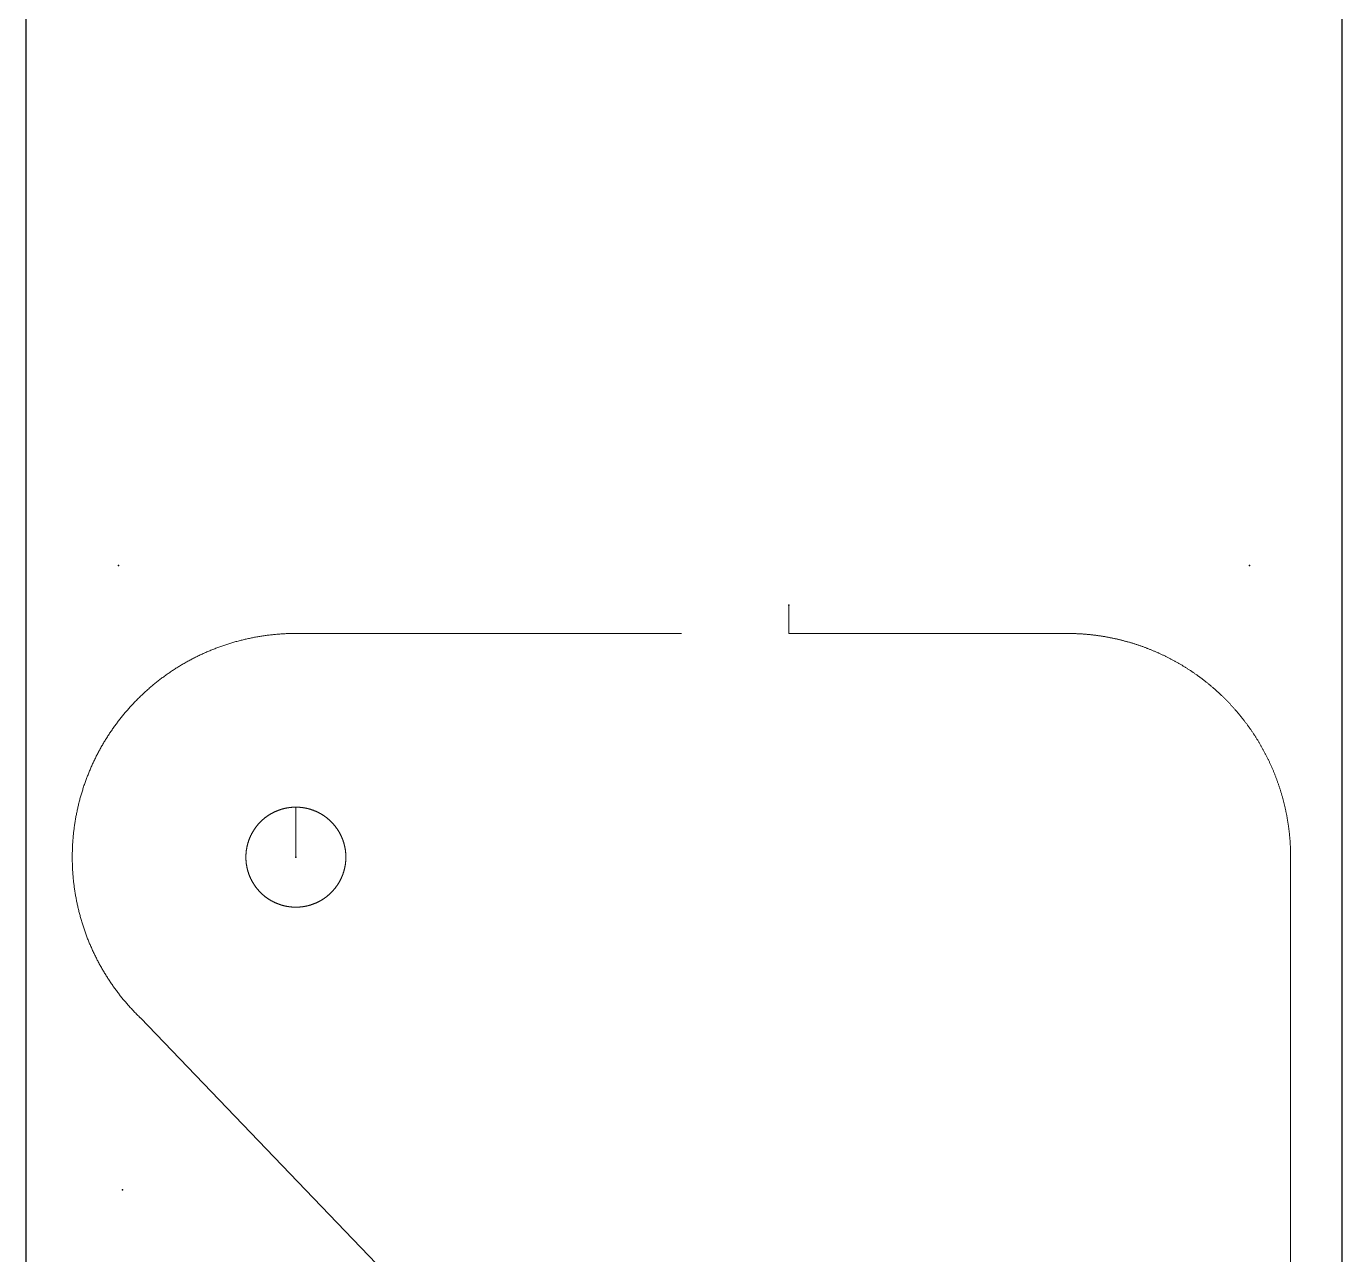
# Model space of a CAD drawing. Header units: millimetres. Extents: x 185 to 235, y 425 to 627.
# Drawn here: x 185.4 to 235.4, y 479.3 to 525.9 of the extents above; entities that cross this region are included whole.
import ezdxf

# ---------------------------------------------------------------- set-up
doc = ezdxf.new("R2010")
doc.units = ezdxf.units.MM
for name, color, linetype in [('TOP_Drill', 7, 'Continuous'), ('TOP_Drill_1', 7, 'Continuous'), ('TOP_Drill_2', 7, 'Continuous')]:
    doc.layers.add(name, color=color, linetype=linetype)
doc.layers.add('TOP_Full_CutOut_90_2', color=7, linetype='Continuous', lineweight=18)
doc.layers.add('TOP_Full_CutOut_90_3', color=7, linetype='Continuous', lineweight=18)

msp = doc.modelspace()

# ---------------------------------------------------------------- linework, layer by layer
at = {"layer": 'TOP_Drill'}
for p, q in [((185.445662, 424.669944), (185.445662, 627.215781)), ((235.445662, 627.215781), (235.445662, 424.669944))]:
    msp.add_line(p, q, dxfattribs=at)
at = {"layer": 'TOP_Drill_1'}
msp.add_point((189.105662, 481.728768), dxfattribs=at)
at = {"layer": 'TOP_Drill_2'}
for p in [(188.945662, 505.454618), (231.945662, 505.454618), (214.429317, 503.954618), (195.692558, 494.373869)]:
    msp.add_point(p, dxfattribs=at)
at = {"layer": 'TOP_Full_CutOut_90_2', "linetype": 'Continuous', "ltscale": 5}
for points in [[(214.429317, 503.954618), (214.429317, 502.873869), (225.003522, 502.873869), (225.028791, 502.873838), (225.055458, 502.873722), (225.08216, 502.873523), (225.108894, 502.873239), (225.135628, 502.87287), (225.162326, 502.872417), (225.188989, 502.871883), (225.215719, 502.871263), (225.242412, 502.870559), (225.269106, 502.869772), (225.295796, 502.8689), (225.322482, 502.867946), (225.349201, 502.866906), (225.375885, 502.865783), (225.402563, 502.864576), (225.429238, 502.863285), (225.45591, 502.861911), (225.482581, 502.860452), (225.509245, 502.85891), (225.535905, 502.857284), (225.562564, 502.855574), (225.589215, 502.853781), (225.615827, 502.851906), (225.642469, 502.849945), (225.669141, 502.847897), (225.695738, 502.845771), (225.722363, 502.843559), (225.748987, 502.841262), (225.775565, 502.838885), (225.802171, 502.836422), (225.828775, 502.833874), (225.855334, 502.831246), (225.881922, 502.828532), (225.908504, 502.825732), (225.935006, 502.822857), (225.961575, 502.819892), (225.988133, 502.816841), (226.014615, 502.813716), (226.041157, 502.8105), (226.067686, 502.807199), (226.094146, 502.803823), (226.120627, 502.80036), (226.147099, 502.796813), (226.173568, 502.793183), (226.20002, 502.789469), (226.226461, 502.785673), (226.252895, 502.781792), (226.279316, 502.777829), (226.305697, 502.773786), (226.33207, 502.769661), (226.358463, 502.765447), (226.384843, 502.761151), (226.411181, 502.756775), (226.437505, 502.752318), (226.463849, 502.747771), (226.49015, 502.743147), (226.516437, 502.73844), (226.542716, 502.733649), (226.568952, 502.728781), (226.595199, 502.723827), (226.62147, 502.718781), (226.647665, 502.713664), (226.673844, 502.708466), (226.70004, 502.703178), (226.726225, 502.697807), (226.752361, 502.69236), (226.77848, 502.686831), (226.804595, 502.681217), (226.830684, 502.675523), (226.856764, 502.669745), (226.882832, 502.663884), (226.908874, 502.657942), (226.934905, 502.651918), (226.960892, 502.645816), (226.98686, 502.639634), (227.01284, 502.633362), (227.038777, 502.627014), (227.064733, 502.620575), (227.090629, 502.614064), (227.11648, 502.607478), (227.142351, 502.600801), (227.168201, 502.594043), (227.194028, 502.587203), (227.219812, 502.580288), (227.245582, 502.57329), (227.271352, 502.566205), (227.297078, 502.559045), (227.322781, 502.551805), (227.348502, 502.544472), (227.374145, 502.537073), (227.399756, 502.529597), (227.425393, 502.522026), (227.451006, 502.514375), (227.476554, 502.506654), (227.502088, 502.498852), (227.527607, 502.490965), (227.55311, 502.482997), (227.578577, 502.47495), (227.604031, 502.466821), (227.629467, 502.458607), (227.654817, 502.450335), (227.680201, 502.441963), (227.705529, 502.433521), (227.730851, 502.424994), (227.756145, 502.416385), (227.781371, 502.407712), (227.806642, 502.398935), (227.831835, 502.390096), (227.85701, 502.381174), (227.882157, 502.372173), (227.907265, 502.363098), (227.932355, 502.353938), (227.957398, 502.344708), (227.982452, 502.335384), (228.007465, 502.325985), (228.032432, 502.316514), (228.057378, 502.306961), (228.082283, 502.297334), (228.107182, 502.28762), (228.132048, 502.277827), (228.156843, 502.267972), (228.181632, 502.258031), (228.206387, 502.248011), (228.231113, 502.237914), (228.255817, 502.227735), (228.280478, 502.217482), (228.305102, 502.207154), (228.329705, 502.196745), (228.354279, 502.186255), (228.378817, 502.17569), (228.403292, 502.165061), (228.427763, 502.154343), (228.452225, 502.143535), (228.476611, 502.13267), (228.500964, 502.121728), (228.525295, 502.110704), (228.549575, 502.099611), (228.573849, 502.088429), (228.598087, 502.077169), (228.622234, 502.065861), (228.6464, 502.054451), (228.670544, 502.042958), (228.694597, 502.031416), (228.71864, 502.019786), (228.742673, 502.008066), (228.766642, 501.996285), (228.790574, 501.984428), (228.814455, 501.972503), (228.838325, 501.96049), (228.862158, 501.9484), (228.885913, 501.936257), (228.909669, 501.924019), (228.933373, 501.911713), (228.957027, 501.89934), (228.980654, 501.886885), (229.004269, 501.874342), (229.027818, 501.861738), (229.051301, 501.849075), (229.074785, 501.836316), (229.098217, 501.82349), (229.121607, 501.81059), (229.144958, 501.797617), (229.168241, 501.784585), (229.191524, 501.771458), (229.214754, 501.758263), (229.237928, 501.745004), (229.261076, 501.731664), (229.28417, 501.718257), (229.307232, 501.704772), (229.330242, 501.69122), (229.353224, 501.677587), (229.376138, 501.663897), (229.399023, 501.650127), (229.4219, 501.636263), (229.444684, 501.622357), (229.467405, 501.608392), (229.490131, 501.594326), (229.512813, 501.580187), (229.535441, 501.565984), (229.558024, 501.551709), (229.580537, 501.537379), (229.603006, 501.522978), (229.62547, 501.508482), (229.647879, 501.493919), (229.670202, 501.479313), (229.69252, 501.464611), (229.714782, 501.449843), (229.736982, 501.435017), (229.759168, 501.420099), (229.781282, 501.405128), (229.803334, 501.390098), (229.825378, 501.374973), (229.847351, 501.359793), (229.869246, 501.344566), (229.891133, 501.329243), (229.912993, 501.313835), (229.934782, 501.298375), (229.9565, 501.282862), (229.978185, 501.267269), (229.999844, 501.251593), (230.021408, 501.23588), (230.04294, 501.220089), (230.064443, 501.204213), (230.085875, 501.188286), (230.107273, 501.172279), (230.128599, 501.156222), (230.149891, 501.140086), (230.171109, 501.123899), (230.1923, 501.10763), (230.213454, 501.091281), (230.234519, 501.074895), (230.25555, 501.058429), (230.276546, 501.041885), (230.297468, 501.025291), (230.318317, 501.008649), (230.339172, 500.991895), (230.359933, 500.975107), (230.380641, 500.958257), (230.401333, 500.941309), (230.42193, 500.92433), (230.442475, 500.907287), (230.462966, 500.890179), (230.48342, 500.872993), (230.503836, 500.855729), (230.524161, 500.838431), (230.54445, 500.821056), (230.564682, 500.803616), (230.584859, 500.786116), (230.604998, 500.768535), (230.625064, 500.750907), (230.645051, 500.733236), (230.665006, 500.715485), (230.684919, 500.697655), (230.704739, 500.679797), (230.72456, 500.661827), (230.744301, 500.643812), (230.763951, 500.625769), (230.783544, 500.607664), (230.803117, 500.589466), (230.822647, 500.571189), (230.842067, 500.552902), (230.861466, 500.53452), (230.880804, 500.516078), (230.900069, 500.497592), (230.919274, 500.479046), (230.938421, 500.46044), (230.957527, 500.441757), (230.976556, 500.423031), (230.995544, 500.404229), (231.014472, 500.385366), (231.033324, 500.366462), (231.052116, 500.347499), (231.070866, 500.32846), (231.089572, 500.309344), (231.108168, 500.29022), (231.126723, 500.271022), (231.145248, 500.251731), (231.163664, 500.232432), (231.182053, 500.213042), (231.20038, 500.193592), (231.218614, 500.174121), (231.236819, 500.154557), (231.254949, 500.134952), (231.273032, 500.115273), (231.291037, 500.095554), (231.308998, 500.075761), (231.326878, 500.055928), (231.344685, 500.036056), (231.362457, 500.016094), (231.380153, 499.996092), (231.397789, 499.976031), (231.41536, 499.955918), (231.432868, 499.935748), (231.450329, 499.915505), (231.467712, 499.895222), (231.485017, 499.874903), (231.502258, 499.85453), (231.519452, 499.834083), (231.536598, 499.813561), (231.553648, 499.793023), (231.570634, 499.772431), (231.587573, 499.751766), (231.604449, 499.731043), (231.621243, 499.710289), (231.637972, 499.689481), (231.654656, 499.668597), (231.671256, 499.647681), (231.687792, 499.626712), (231.704264, 499.605687), (231.720659, 499.584628), (231.737016, 499.56348), (231.753306, 499.542279), (231.7695, 499.521066), (231.785632, 499.499796), (231.801713, 499.478455), (231.817727, 499.457063), (231.833661, 499.435637), (231.849512, 499.414183), (231.865341, 499.39262), (231.881076, 499.371037), (231.896729, 499.34943), (231.912346, 499.327727), (231.927882, 499.305993), (231.943334, 499.284231), (231.958723, 499.262416), (231.974054, 499.240536), (231.989305, 499.218623), (232.004504, 499.19664), (232.019638, 499.174601), (232.034686, 499.15254), (232.049665, 499.130429), (232.064569, 499.108281), (232.079399, 499.086095), (232.094175, 499.063837), (232.108885, 499.041525), (232.123526, 499.019168), (232.138086, 498.996779), (232.152575, 498.974346), (232.166994, 498.951866), (232.181348, 498.929333), (232.19563, 498.906755), (232.209833, 498.884147), (232.223963, 498.861496), (232.238033, 498.838784), (232.252028, 498.816034), (232.265941, 498.793256), (232.279817, 498.770379), (232.293586, 498.747512), (232.307276, 498.724619), (232.320926, 498.701628), (232.334486, 498.678622), (232.34798, 498.655565), (232.36141, 498.63245), (232.374743, 498.609333), (232.388011, 498.586164), (232.401214, 498.562939), (232.414336, 498.539686), (232.427391, 498.516382), (232.440381, 498.493022), (232.453289, 498.469635), (232.466108, 498.446237), (232.478875, 498.422759), (232.491576, 498.399226), (232.504174, 498.375707), (232.516712, 498.352124), (232.529182, 498.328487), (232.541564, 498.30484), (232.553872, 498.281152), (232.566113, 498.257414), (232.578299, 498.233597), (232.590382, 498.209795), (232.602391, 498.185956), (232.614338, 498.162052), (232.626203, 498.138125), (232.638, 498.114146), (232.649708, 498.090157), (232.661341, 498.066133), (232.672912, 498.042043), (232.6844, 498.017932), (232.695819, 497.99377), (232.707156, 497.969586), (232.718405, 497.945392), (232.729596, 497.921124), (232.740711, 497.896818), (232.751744, 497.872492), (232.7627, 497.848131), (232.773574, 497.823748), (232.784371, 497.799331), (232.795092, 497.77488), (232.805743, 497.75038), (232.816324, 497.72583), (232.826815, 497.701276), (232.837234, 497.676677), (232.847578, 497.652039), (232.857832, 497.6274), (232.868021, 497.602698), (232.878126, 497.577978), (232.888155, 497.553225), (232.898105, 497.528441), (232.907974, 497.503637), (232.917783, 497.478756), (232.927494, 497.453891), (232.937131, 497.428989), (232.946693, 497.404046), (232.956178, 497.379072), (232.965585, 497.354062), (232.974904, 497.329052), (232.984154, 497.303983), (232.993322, 497.278896), (233.002411, 497.253781), (233.011421, 497.228637), (233.020348, 497.203476), (233.029197, 497.178287), (233.037977, 497.153039), (233.046673, 497.127775), (233.055286, 497.102493), (233.06382, 497.077186), (233.072274, 497.051851), (233.080645, 497.0265), (233.088938, 497.001123), (233.09716, 496.975689), (233.105298, 496.950239), (233.113357, 496.924764), (233.121322, 496.899305), (233.129219, 496.873789), (233.13704, 496.848227), (233.144772, 496.822673), (233.152433, 496.797062), (233.160001, 496.771468), (233.16749, 496.745851), (233.174913, 496.720156), (233.182246, 496.69447), (233.189489, 496.668793), (233.196659, 496.643069), (233.203754, 496.617301), (233.21077, 496.591502), (233.217693, 496.565721), (233.224534, 496.539928), (233.231303, 496.51408), (233.237987, 496.488221), (233.244593, 496.462332), (233.251115, 496.43643), (233.257553, 496.410516), (233.263918, 496.38455), (233.270191, 496.358604), (233.276384, 496.332639), (233.282502, 496.306622), (233.288538, 496.280585), (233.294481, 496.254577), (233.300352, 496.228519), (233.30614, 496.202434), (233.311845, 496.176346), (233.317473, 496.150208), (233.323005, 496.124117), (233.328469, 496.09795), (233.333847, 496.071773), (233.339133, 496.04564), (233.34435, 496.019422), (233.34948, 495.993202), (233.354528, 495.966972), (233.359494, 495.940721), (233.364372, 495.914487), (233.369172, 495.888211), (233.373895, 495.861892), (233.378527, 495.835593), (233.383073, 495.809311), (233.387547, 495.782955), (233.391936, 495.75659), (233.396237, 495.730246), (233.400456, 495.703882), (233.404596, 495.677483), (233.408652, 495.651071), (233.412626, 495.624645), (233.41651, 495.598246), (233.420313, 495.57184), (233.424041, 495.545355), (233.427681, 495.518888), (233.431237, 495.492417), (233.434709, 495.465941), (233.438099, 495.43945), (233.441406, 495.412948), (233.444629, 495.386439), (233.447771, 495.359895), (233.450826, 495.333372), (233.453799, 495.306838), (233.456691, 495.28027), (233.459499, 495.253689), (233.46222, 495.227132), (233.464858, 495.200574), (233.467415, 495.173975), (233.469888, 495.147367), (233.472275, 495.120788), (233.474582, 495.094169), (233.476803, 495.067542), (233.478939, 495.040945), (233.480994, 495.01431), (233.482965, 494.987669), (233.484853, 494.961023), (233.486659, 494.934336), (233.488377, 494.907679), (233.49001, 494.881054), (233.491562, 494.854389), (233.49303, 494.82772), (233.494414, 494.801048), (233.495715, 494.774374), (233.496931, 494.747695), (233.498064, 494.721012), (233.499113, 494.694328), (233.50008, 494.667607), (233.50096, 494.640917), (233.501757, 494.614225), (233.50247, 494.587532), (233.5031, 494.560836), (233.503646, 494.534104), (233.504107, 494.507406), (233.504485, 494.480707), (233.504778, 494.454007), (233.504989, 494.427272), (233.505114, 494.400571), (233.505154, 494.375063), (233.505154, 463.841915)], [(219.097471, 457.732083), (189.782419, 488.264853), (189.776586, 488.27048), (189.74765, 488.298663), (189.718857, 488.326971), (189.690167, 488.355448), (189.661624, 488.384052), (189.633251, 488.412756), (189.604991, 488.441617), (189.576858, 488.470624), (189.548873, 488.499754), (189.521016, 488.529029), (189.493321, 488.558413), (189.465762, 488.587929), (189.438323, 488.6176), (189.411036, 488.647391), (189.383899, 488.6773), (189.356904, 488.707339), (189.330041, 488.737518), (189.303329, 488.767816), (189.27675, 488.798253), (189.250326, 488.828807), (189.224065, 488.859462), (189.197917, 488.890282), (189.171936, 488.921203), (189.146099, 488.952249), (189.1204, 488.983431), (189.094855, 489.014727), (189.069468, 489.046135), (189.044217, 489.077677), (189.019117, 489.109341), (188.994191, 489.141092), (188.969395, 489.172987), (188.944752, 489.205002), (188.920263, 489.237128), (188.895928, 489.26937), (188.871751, 489.301722), (188.847716, 489.334204), (188.823842, 489.366792), (188.800129, 489.399484), (188.776572, 489.432289), (188.753164, 489.465214), (188.72991, 489.498254), (188.706821, 489.531394), (188.683886, 489.564648), (188.661103, 489.598021), (188.638486, 489.63149), (188.616035, 489.665057), (188.593737, 489.69874), (188.571596, 489.732534), (188.549623, 489.766423), (188.527807, 489.800421), (188.506156, 489.834518), (188.484667, 489.868717), (188.463333, 489.903032), (188.442165, 489.937442), (188.421171, 489.971936), (188.400332, 490.006543), (188.379655, 490.041255), (188.359154, 490.076046), (188.338806, 490.110956), (188.318623, 490.145964), (188.298624, 490.181038), (188.278778, 490.216231), (188.2591, 490.251517), (188.239604, 490.286869), (188.220264, 490.322337), (188.201083, 490.357915), (188.182087, 490.393555), (188.163264, 490.429275), (188.144593, 490.46512), (188.126108, 490.501027), (188.107792, 490.537019), (188.089639, 490.573117), (188.071667, 490.609282), (188.053858, 490.645551), (188.036222, 490.681904), (188.018762, 490.718332), (188.001485, 490.754825), (187.984371, 490.791419), (187.967433, 490.828093), (187.950671, 490.86484), (187.934076, 490.901686), (187.917664, 490.938595), (187.901423, 490.97559), (187.885369, 491.012636), (187.869482, 491.049779), (187.853768, 491.087008), (187.838245, 491.124276), (187.822886, 491.161648), (187.807707, 491.199092), (187.792713, 491.236586), (187.777894, 491.27416), (187.763249, 491.311818), (187.748781, 491.349549), (187.734504, 491.387322), (187.720406, 491.425159), (187.706472, 491.463108), (187.692731, 491.501091), (187.679177, 491.539116), (187.665791, 491.577245), (187.652588, 491.615431), (187.639572, 491.653665), (187.626735, 491.691967), (187.614083, 491.730323), (187.601615, 491.768732), (187.589321, 491.807228), (187.577213, 491.845774), (187.565297, 491.884346), (187.553557, 491.923), (187.541992, 491.961738), (187.530624, 492.000492), (187.519443, 492.039286), (187.508442, 492.078148), (187.497623, 492.117071), (187.486984, 492.156066), (187.476539, 492.195079), (187.466282, 492.23413), (187.456201, 492.273266), (187.44631, 492.312439), (187.436612, 492.351631), (187.427095, 492.390886), (187.417763, 492.430196), (187.408619, 492.469545), (187.399659, 492.508949), (187.390894, 492.548364), (187.382312, 492.587837), (187.373915, 492.627366), (187.365712, 492.666905), (187.357693, 492.706499), (187.349864, 492.746124), (187.342225, 492.785779), (187.33477, 492.825489), (187.327507, 492.865221), (187.320428, 492.905009), (187.313541, 492.944823), (187.306848, 492.98464), (187.300341, 493.024506), (187.294024, 493.064396), (187.287894, 493.104334), (187.281955, 493.144297), (187.27621, 493.18426), (187.270651, 493.224265), (187.265281, 493.264315), (187.260102, 493.304387), (187.255114, 493.344478), (187.25032, 493.384567), (187.245714, 493.424697), (187.241297, 493.464864), (187.237071, 493.505049), (187.23304, 493.545227), (187.229198, 493.585424), (187.225544, 493.62568), (187.222085, 493.665924), (187.218818, 493.706161), (187.215739, 493.746455), (187.212853, 493.786759), (187.210159, 493.827054), (187.207657, 493.86736), (187.205345, 493.907695), (187.203225, 493.94804), (187.201298, 493.988371), (187.199561, 494.028754), (187.198017, 494.069119), (187.196665, 494.109468), (187.195504, 494.149869), (187.194536, 494.19025), (187.193759, 494.230611), (187.193174, 494.271022), (187.192782, 494.311411), (187.19258, 494.351801), (187.192572, 494.392214), (187.192755, 494.432604), (187.19313, 494.472993), (187.193697, 494.513382), (187.194456, 494.553767), (187.195407, 494.594148), (187.196549, 494.634525), (187.197884, 494.674898), (187.199411, 494.715287), (187.201131, 494.755648), (187.20304, 494.79598), (187.205141, 494.836302), (187.207434, 494.87664), (187.20992, 494.916966), (187.212596, 494.957262), (187.215465, 494.99757), (187.218526, 495.037865), (187.221777, 495.078124), (187.225218, 495.118349), (187.228851, 495.158583), (187.232677, 495.1988), (187.236693, 495.239005), (187.2409, 495.27917), (187.245296, 495.319317), (187.249887, 495.35947), (187.254666, 495.399581), (187.259635, 495.439655), (187.264792, 495.479704), (187.270144, 495.519754), (187.275687, 495.559787), (187.281419, 495.599774), (187.287337, 495.639718), (187.293449, 495.679654), (187.299749, 495.719548), (187.306238, 495.75942), (187.312918, 495.799261), (187.319787, 495.839074), (187.326845, 495.87884), (187.33409, 495.91858), (187.341528, 495.958293), (187.349149, 495.997947), (187.356965, 496.037597), (187.364962, 496.077172), (187.373151, 496.116737), (187.381532, 496.15627), (187.390091, 496.19572), (187.398844, 496.235166), (187.407788, 496.274578), (187.416908, 496.313899), (187.426222, 496.353214), (187.435727, 496.392494), (187.445407, 496.431685), (187.455283, 496.470868), (187.465341, 496.509987), (187.475585, 496.549064), (187.48602, 496.588102), (187.496627, 496.627048), (187.50743, 496.665983), (187.51842, 496.70487), (187.529584, 496.74367), (187.540937, 496.782434), (187.552481, 496.821164), (187.564204, 496.859825), (187.576109, 496.898421), (187.588195, 496.936953), (187.600467, 496.97544), (187.612922, 497.013867), (187.625562, 497.052243), (187.638385, 497.090558), (187.651377, 497.128777), (187.66456, 497.166961), (187.67793, 497.205097), (187.691476, 497.243155), (187.705206, 497.281156), (187.719107, 497.319065), (187.73319, 497.356916), (187.747463, 497.394726), (187.76191, 497.432452), (187.776531, 497.470096), (187.79133, 497.50767), (187.806314, 497.545189), (187.821475, 497.582633), (187.83682, 497.620019), (187.852335, 497.657313), (187.868021, 497.694522), (187.883896, 497.73168), (187.899938, 497.768743), (187.916155, 497.805728), (187.932554, 497.842651), (187.949129, 497.879496), (187.965882, 497.916269), (187.982802, 497.952942), (187.999891, 497.989526), (188.017165, 498.026053), (188.034608, 498.062489), (188.05222, 498.098831), (188.070013, 498.135107), (188.087974, 498.17129), (188.106101, 498.207377), (188.124406, 498.243388), (188.14288, 498.279311), (188.16153, 498.315155), (188.180351, 498.35091), (188.199333, 498.386558), (188.218479, 498.422108), (188.237808, 498.457595), (188.257303, 498.492981), (188.276956, 498.528257), (188.296777, 498.563442), (188.316775, 498.598551), (188.336937, 498.633558), (188.35726, 498.668461), (188.377761, 498.703287), (188.398417, 498.737998), (188.419241, 498.772614), (188.44022, 498.807117), (188.461372, 498.841537), (188.482685, 498.87585), (188.504152, 498.91005), (188.525812, 498.944193), (188.547607, 498.97819), (188.569559, 499.012078), (188.591682, 499.045877), (188.613971, 499.07958), (188.636421, 499.113176), (188.659006, 499.14663), (188.681771, 499.180008), (188.704701, 499.213287), (188.727769, 499.246426), (188.751008, 499.279478), (188.774401, 499.312413), (188.797937, 499.345218), (188.821654, 499.377946), (188.845514, 499.410543), (188.869524, 499.443022), (188.893697, 499.475398), (188.91801, 499.50764), (188.942474, 499.539763), (188.967114, 499.571803), (188.991896, 499.603709), (189.016807, 499.635471), (189.041894, 499.667146), (189.067141, 499.698713), (189.092516, 499.730131), (189.118027, 499.761414), (189.143712, 499.792608), (189.169546, 499.823678), (189.195515, 499.854611), (189.221637, 499.885429), (189.247895, 499.916109), (189.274306, 499.946674), (189.300872, 499.977123), (189.32757, 500.007432), (189.35441, 500.037612), (189.381392, 500.067663), (189.408537, 500.097608), (189.435802, 500.127399), (189.463216, 500.157071), (189.490783, 500.186621), (189.518467, 500.216018), (189.546301, 500.245293), (189.574261, 500.274423), (189.602381, 500.303443), (189.630629, 500.332317), (189.659, 500.361045), (189.68753, 500.389661), (189.716197, 500.418141), (189.744987, 500.446472), (189.773901, 500.474657), (189.802971, 500.502726), (189.832175, 500.530655), (189.861489, 500.558425), (189.890947, 500.586067), (189.920536, 500.613569), (189.950246, 500.640922), (189.980085, 500.668133), (190.010079, 500.695225), (190.04018, 500.722154), (190.070407, 500.74894), (190.100777, 500.775595), (190.131263, 500.802096), (190.161877, 500.828454), (190.192604, 500.854656), (190.223468, 500.880724), (190.254461, 500.906648), (190.285567, 500.932417), (190.316784, 500.958028), (190.348136, 500.983503), (190.379612, 501.00883), (190.411202, 501.034003), (190.442925, 501.059036), (190.474742, 501.083898), (190.506683, 501.108615), (190.538755, 501.13319), (190.570936, 501.157607), (190.603236, 501.181872), (190.635645, 501.20598), (190.668181, 501.229942), (190.700822, 501.253743), (190.733556, 501.277375), (190.766418, 501.300863), (190.799395, 501.324197), (190.832477, 501.34737), (190.865688, 501.370399), (190.898983, 501.393251), (190.93239, 501.41595), (190.965926, 501.438503), (190.999547, 501.460882), (191.03327, 501.483098), (191.067113, 501.505164), (191.101067, 501.527072), (191.135103, 501.548805), (191.169265, 501.570391), (191.203508, 501.5918), (191.237843, 501.613041), (191.27231, 501.634138), (191.306875, 501.65507), (191.341518, 501.675824), (191.37625, 501.696408), (191.411119, 501.716851), (191.446076, 501.737121), (191.481092, 501.757204), (191.516227, 501.777136), (191.551464, 501.796903), (191.586793, 501.816502), (191.622204, 501.835927), (191.657698, 501.855179), (191.693309, 501.874277), (191.72901, 501.893203), (191.76478, 501.91195), (191.800648, 501.930531), (191.836604, 501.948941), (191.872647, 501.967181), (191.908776, 501.985248), (191.945, 502.003149), (191.981299, 502.020871), (192.017665, 502.038414), (192.05414, 502.055797), (192.09069, 502.073001), (192.127303, 502.090024), (192.164027, 502.106887), (192.20082, 502.12357), (192.237677, 502.140071), (192.274631, 502.156405), (192.311663, 502.172564), (192.348763, 502.188543), (192.385915, 502.204335), (192.42317, 502.219964), (192.46052, 502.235423), (192.497899, 502.250686), (192.535374, 502.265782), (192.572918, 502.280698), (192.610507, 502.295425), (192.648189, 502.309984), (192.685973, 502.324375), (192.723789, 502.338572), (192.761638, 502.352578), (192.799604, 502.366423), (192.837637, 502.380086), (192.875693, 502.393555), (192.913844, 502.406854), (192.952053, 502.419969), (192.990309, 502.432898), (193.02866, 502.445656), (193.067057, 502.458226), (193.105488, 502.470606), (193.14399, 502.482808), (193.182557, 502.494829), (193.221189, 502.506669), (193.259871, 502.518322), (193.29858, 502.529784), (193.337379, 502.541074), (193.376241, 502.552179), (193.415101, 502.563086), (193.454048, 502.573818), (193.493061, 502.584368), (193.532092, 502.594725), (193.571181, 502.604899), (193.610334, 502.614891), (193.649528, 502.624694), (193.688737, 502.634304), (193.728028, 502.643737), (193.767359, 502.652981), (193.806724, 502.662037), (193.846122, 502.670902), (193.885577, 502.679585), (193.925086, 502.688081), (193.964586, 502.696381), (194.004165, 502.704501), (194.043795, 502.712434), (194.083436, 502.720174), (194.123105, 502.727725), (194.162823, 502.735089), (194.202593, 502.742268), (194.242371, 502.749252), (194.282178, 502.756047), (194.32205, 502.762659), (194.361927, 502.769076), (194.401831, 502.775304), (194.441778, 502.781344), (194.481733, 502.787191), (194.521728, 502.79285), (194.561764, 502.798321), (194.601801, 502.803598), (194.641882, 502.808688), (194.681984, 502.813586), (194.722104, 502.818294), (194.76224, 502.822809), (194.802395, 502.827135), (194.842587, 502.83127), (194.882796, 502.835215), (194.923023, 502.838968), (194.963237, 502.842527), (195.003488, 502.845898), (195.043776, 502.849078), (195.084054, 502.852065), (195.124365, 502.854862), (195.164663, 502.857465), (195.204972, 502.859878), (195.245336, 502.862101), (195.285663, 502.864129), (195.326019, 502.865968), (195.366381, 502.867613), (195.40675, 502.869068), (195.447126, 502.870329), (195.487504, 502.8714), (195.527887, 502.872278), (195.568272, 502.872965), (195.608684, 502.87346), (195.649051, 502.873762), (195.687931, 502.873869), (210.346303, 502.873869)]]:
    msp.add_lwpolyline(points, dxfattribs=at)
at = {"layer": 'TOP_Full_CutOut_90_3'}
msp.add_lwpolyline([(195.692558, 494.373869), (195.696205, 496.273841), (195.704496, 496.273815), (195.716434, 496.273703), (195.72837, 496.273515), (195.740305, 496.273253), (195.752238, 496.272915), (195.764169, 496.272503), (195.776097, 496.272015), (195.788022, 496.271453), (195.799943, 496.270816), (195.811859, 496.270103), (195.823771, 496.269316), (195.835678, 496.268455), (195.847579, 496.267518), (195.859474, 496.266507), (195.871362, 496.26542), (195.883244, 496.26426), (195.895118, 496.263024), (195.906983, 496.261714), (195.918841, 496.26033), (195.930689, 496.258871), (195.942528, 496.257337), (195.954357, 496.25573), (195.966176, 496.254047), (195.977984, 496.252291), (195.989781, 496.250461), (196.001566, 496.248556), (196.013339, 496.246578), (196.025099, 496.244525), (196.036846, 496.242399), (196.04858, 496.240199), (196.060299, 496.237925), (196.072004, 496.235578), (196.083694, 496.233157), (196.095368, 496.230662), (196.107027, 496.228095), (196.118669, 496.225454), (196.130294, 496.22274), (196.141902, 496.219953), (196.153493, 496.217094), (196.165065, 496.214161), (196.176618, 496.211156), (196.188153, 496.208078), (196.199668, 496.204928), (196.211162, 496.201706), (196.222637, 496.198411), (196.23409, 496.195045), (196.245522, 496.191606), (196.256932, 496.188096), (196.26832, 496.184514), (196.279685, 496.180861), (196.291027, 496.177136), (196.302346, 496.17334), (196.31364, 496.169473), (196.32491, 496.165536), (196.336155, 496.161527), (196.347374, 496.157448), (196.358568, 496.153299), (196.369735, 496.149079), (196.380875, 496.144789), (196.391989, 496.140429), (196.403074, 496.136), (196.414132, 496.131501), (196.425161, 496.126932), (196.436162, 496.122295), (196.447133, 496.117588), (196.458074, 496.112812), (196.468985, 496.107968), (196.479865, 496.103056), (196.490714, 496.098075), (196.501532, 496.093026), (196.512317, 496.087909), (196.523071, 496.082724), (196.533791, 496.077472), (196.544479, 496.072153), (196.555133, 496.066767), (196.565752, 496.061314), (196.576337, 496.055794), (196.586888, 496.050208), (196.597403, 496.044556), (196.607882, 496.038837), (196.618325, 496.033053), (196.628732, 496.027204), (196.639102, 496.021289), (196.649434, 496.015309), (196.659728, 496.009265), (196.669985, 496.003156), (196.680202, 495.996982), (196.690381, 495.990745), (196.700521, 495.984443), (196.71062, 495.978078), (196.72068, 495.97165), (196.730698, 495.965159), (196.740676, 495.958604), (196.750613, 495.951988), (196.760507, 495.945309), (196.77036, 495.938568), (196.78017, 495.931765), (196.789937, 495.9249), (196.79966, 495.917975), (196.80934, 495.910988), (196.818976, 495.903941), (196.828568, 495.896833), (196.838114, 495.889665), (196.847616, 495.882438), (196.857071, 495.875151), (196.866481, 495.867804), (196.875845, 495.860399), (196.885161, 495.852935), (196.894431, 495.845412), (196.903653, 495.837832), (196.912828, 495.830193), (196.921954, 495.822497), (196.931031, 495.814744), (196.94006, 495.806934), (196.94904, 495.799068), (196.95797, 495.791145), (196.96685, 495.783166), (196.975679, 495.775132), (196.984458, 495.767042), (196.993186, 495.758898), (197.001863, 495.750698), (197.010488, 495.742445), (197.019061, 495.734137), (197.027581, 495.725775), (197.036049, 495.71736), (197.044464, 495.708893), (197.052826, 495.700372), (197.061133, 495.691799), (197.069387, 495.683174), (197.077586, 495.674497), (197.085731, 495.665769), (197.093821, 495.65699), (197.101855, 495.648161), (197.109834, 495.639281), (197.117757, 495.630351), (197.125623, 495.621371), (197.133433, 495.612343), (197.141186, 495.603265), (197.148882, 495.594139), (197.15652, 495.584964), (197.164101, 495.575742), (197.171624, 495.566473), (197.179088, 495.557156), (197.186493, 495.547792), (197.193839, 495.538383), (197.201127, 495.528927), (197.208354, 495.519425), (197.215522, 495.509879), (197.22263, 495.500287), (197.229677, 495.490652), (197.236664, 495.480972), (197.243589, 495.471248), (197.250453, 495.461481), (197.257256, 495.451671), (197.263997, 495.441818), (197.270677, 495.431924), (197.277293, 495.421987), (197.283847, 495.41201), (197.290339, 495.401991), (197.296767, 495.391931), (197.303132, 495.381832), (197.309433, 495.371692), (197.315671, 495.361514), (197.321844, 495.351296), (197.327954, 495.34104), (197.333998, 495.330745), (197.339978, 495.320413), (197.345893, 495.310043), (197.351742, 495.299637), (197.357526, 495.289193), (197.363244, 495.278714), (197.368897, 495.268199), (197.374483, 495.257649), (197.380003, 495.247063), (197.385456, 495.236444), (197.390842, 495.22579), (197.396161, 495.215103), (197.401413, 495.204382), (197.406598, 495.193629), (197.411714, 495.182843), (197.416763, 495.172025), (197.421744, 495.161176), (197.426657, 495.150296), (197.431501, 495.139385), (197.436277, 495.128444), (197.440983, 495.117473), (197.445621, 495.106473), (197.450189, 495.095443), (197.454688, 495.084386), (197.459118, 495.0733), (197.463478, 495.062187), (197.467768, 495.051046), (197.471987, 495.039879), (197.476137, 495.028685), (197.480216, 495.017466), (197.484224, 495.006221), (197.488162, 494.994951), (197.492029, 494.983657), (197.495825, 494.972339), (197.49955, 494.960997), (197.503203, 494.949631), (197.506785, 494.938243), (197.510295, 494.926833), (197.513734, 494.915401), (197.5171, 494.903948), (197.520395, 494.892474), (197.523617, 494.880979), (197.526767, 494.869464), (197.529845, 494.85793), (197.53285, 494.846376), (197.535782, 494.834804), (197.538642, 494.823214), (197.541429, 494.811606), (197.544143, 494.79998), (197.546784, 494.788338), (197.549351, 494.776679), (197.551846, 494.765005), (197.554266, 494.753315), (197.556614, 494.74161), (197.558888, 494.729891), (197.561088, 494.718157), (197.563214, 494.70641), (197.565266, 494.69465), (197.567245, 494.682877), (197.569149, 494.671092), (197.57098, 494.659296), (197.572736, 494.647488), (197.574418, 494.635669), (197.576026, 494.62384), (197.57756, 494.612001), (197.579019, 494.600152), (197.580403, 494.588295), (197.581713, 494.576429), (197.582948, 494.564555), (197.584109, 494.552674), (197.585195, 494.540785), (197.586207, 494.52889), (197.587143, 494.516989), (197.588005, 494.505082), (197.588792, 494.49317), (197.589504, 494.481254), (197.590142, 494.469333), (197.590704, 494.457408), (197.591191, 494.44548), (197.591604, 494.433549), (197.591941, 494.421616), (197.592204, 494.409681), (197.592391, 494.397745), (197.592504, 494.385807), (197.592541, 494.373869), (197.592541, 494.373869), (197.592504, 494.361932), (197.592391, 494.349994), (197.592204, 494.338058), (197.591941, 494.326123), (197.591604, 494.31419), (197.591191, 494.302259), (197.590704, 494.290331), (197.590142, 494.278406), (197.589504, 494.266485), (197.588792, 494.254569), (197.588005, 494.242657), (197.587143, 494.23075), (197.586207, 494.218849), (197.585195, 494.206954), (197.584109, 494.195065), (197.582948, 494.183184), (197.581713, 494.17131), (197.580403, 494.159444), (197.579019, 494.147587), (197.57756, 494.135738), (197.576026, 494.123899), (197.574418, 494.11207), (197.572736, 494.100251), (197.57098, 494.088443), (197.569149, 494.076647), (197.567245, 494.064862), (197.565266, 494.053089), (197.563214, 494.041329), (197.561088, 494.029582), (197.558888, 494.017848), (197.556614, 494.006129), (197.554266, 493.994424), (197.551846, 493.982734), (197.549351, 493.97106), (197.546784, 493.959401), (197.544143, 493.947759), (197.541429, 493.936133), (197.538642, 493.924525), (197.535782, 493.912935), (197.53285, 493.901363), (197.529845, 493.889809), (197.526767, 493.878275), (197.523617, 493.86676), (197.520395, 493.855265), (197.5171, 493.843791), (197.513734, 493.832338), (197.510295, 493.820906), (197.506785, 493.809495), (197.503203, 493.798108), (197.49955, 493.786742), (197.495825, 493.7754), (197.492029, 493.764082), (197.488162, 493.752788), (197.484224, 493.741518), (197.480216, 493.730273), (197.476137, 493.719054), (197.471987, 493.70786), (197.467768, 493.696693), (197.463478, 493.685552), (197.459118, 493.674439), (197.454688, 493.663353), (197.450189, 493.652296), (197.445621, 493.641266), (197.440983, 493.630266), (197.436277, 493.619295), (197.431501, 493.608354), (197.426657, 493.597443), (197.421744, 493.586563), (197.416763, 493.575714), (197.411714, 493.564896), (197.406598, 493.55411), (197.401413, 493.543357), (197.396161, 493.532636), (197.390842, 493.521949), (197.385456, 493.511295), (197.380003, 493.500675), (197.374483, 493.49009), (197.368897, 493.47954), (197.363244, 493.469025), (197.357526, 493.458546), (197.351742, 493.448102), (197.345893, 493.437696), (197.339978, 493.427326), (197.333998, 493.416994), (197.327954, 493.406699), (197.321844, 493.396443), (197.315671, 493.386225), (197.309433, 493.376047), (197.303132, 493.365907), (197.296767, 493.355808), (197.290339, 493.345748), (197.283847, 493.335729), (197.277293, 493.325752), (197.270677, 493.315815), (197.263997, 493.305921), (197.257256, 493.296068), (197.250453, 493.286258), (197.243589, 493.276491), (197.236664, 493.266767), (197.229677, 493.257087), (197.22263, 493.247451), (197.215522, 493.23786), (197.208354, 493.228313), (197.201127, 493.218812), (197.193839, 493.209356), (197.186493, 493.199947), (197.179088, 493.190583), (197.171624, 493.181266), (197.164101, 493.171997), (197.15652, 493.162775), (197.148882, 493.1536), (197.141186, 493.144474), (197.133433, 493.135396), (197.125623, 493.126368), (197.117757, 493.117388), (197.109834, 493.108458), (197.101855, 493.099578), (197.093821, 493.090749), (197.085731, 493.081969), (197.077586, 493.073241), (197.069387, 493.064565), (197.061133, 493.05594), (197.052826, 493.047367), (197.044464, 493.038846), (197.036049, 493.030378), (197.027581, 493.021964), (197.019061, 493.013602), (197.010488, 493.005294), (197.001863, 492.997041), (196.993186, 492.988841), (196.984458, 492.980697), (196.975679, 492.972607), (196.96685, 492.964573), (196.95797, 492.956594), (196.94904, 492.948671), (196.94006, 492.940805), (196.931031, 492.932995), (196.921954, 492.925242), (196.912828, 492.917546), (196.903653, 492.909907), (196.894431, 492.902327), (196.885161, 492.894804), (196.875845, 492.88734), (196.866481, 492.879935), (196.857071, 492.872588), (196.847616, 492.865301), (196.838114, 492.858073), (196.828568, 492.850906), (196.818976, 492.843798), (196.80934, 492.836751), (196.79966, 492.829764), (196.789937, 492.822839), (196.78017, 492.815974), (196.77036, 492.809171), (196.760507, 492.80243), (196.750613, 492.795751), (196.740676, 492.789134), (196.730698, 492.78258), (196.72068, 492.776089), (196.71062, 492.769661), (196.700521, 492.763296), (196.690381, 492.756994), (196.680202, 492.750757), (196.669985, 492.744583), (196.659728, 492.738474), (196.649434, 492.73243), (196.639102, 492.72645), (196.628732, 492.720535), (196.618325, 492.714686), (196.607882, 492.708902), (196.597403, 492.703183), (196.586888, 492.697531), (196.576337, 492.691945), (196.565752, 492.686425), (196.555133, 492.680972), (196.544479, 492.675586), (196.533791, 492.670267), (196.523071, 492.665015), (196.512317, 492.65983), (196.501532, 492.654713), (196.490714, 492.649664), (196.479865, 492.644683), (196.468985, 492.639771), (196.458074, 492.634927), (196.447133, 492.630151), (196.436162, 492.625444), (196.425161, 492.620807), (196.414132, 492.616238), (196.403074, 492.611739), (196.391989, 492.60731), (196.380875, 492.60295), (196.369735, 492.59866), (196.358568, 492.59444), (196.347374, 492.590291), (196.336155, 492.586212), (196.32491, 492.582203), (196.31364, 492.578266), (196.302346, 492.574399), (196.291027, 492.570603), (196.279685, 492.566878), (196.26832, 492.563225), (196.256932, 492.559643), (196.245522, 492.556133), (196.23409, 492.552694), (196.222637, 492.549328), (196.211162, 492.546033), (196.199668, 492.542811), (196.188153, 492.539661), (196.176618, 492.536583), (196.165065, 492.533578), (196.153493, 492.530645), (196.141902, 492.527786), (196.130294, 492.524999), (196.118669, 492.522285), (196.107027, 492.519644), (196.095368, 492.517076), (196.083694, 492.514582), (196.072004, 492.512161), (196.060299, 492.509814), (196.04858, 492.50754), (196.036846, 492.50534), (196.025099, 492.503214), (196.013339, 492.501161), (196.001566, 492.499183), (195.989781, 492.497278), (195.977984, 492.495448), (195.966176, 492.493692), (195.954357, 492.492009), (195.942528, 492.490402), (195.930689, 492.488868), (195.918841, 492.487409), (195.906983, 492.486025), (195.895118, 492.484715), (195.883244, 492.483479), (195.871362, 492.482318), (195.859474, 492.481232), (195.847579, 492.480221), (195.835678, 492.479284), (195.823771, 492.478422), (195.811859, 492.477635), (195.799943, 492.476923), (195.788022, 492.476286), (195.776097, 492.475724), (195.764169, 492.475236), (195.752238, 492.474824), (195.740305, 492.474486), (195.72837, 492.474224), (195.716434, 492.474036), (195.704496, 492.473924), (195.692558, 492.473886), (195.68062, 492.473924), (195.668683, 492.474036), (195.656747, 492.474224), (195.644812, 492.474486), (195.632878, 492.474824), (195.620948, 492.475236), (195.60902, 492.475724), (195.597095, 492.476286), (195.585174, 492.476923), (195.573257, 492.477635), (195.561345, 492.478422), (195.549439, 492.479284), (195.537537, 492.480221), (195.525642, 492.481232), (195.513754, 492.482318), (195.501873, 492.483479), (195.489999, 492.484715), (195.478133, 492.486025), (195.466276, 492.487409), (195.454427, 492.488868), (195.442588, 492.490402), (195.430759, 492.492009), (195.41894, 492.493692), (195.407132, 492.495448), (195.395335, 492.497278), (195.38355, 492.499183), (195.371778, 492.501161), (195.360017, 492.503214), (195.34827, 492.50534), (195.336537, 492.50754), (195.324818, 492.509814), (195.313113, 492.512161), (195.301423, 492.514582), (195.289748, 492.517076), (195.27809, 492.519644), (195.266448, 492.522285), (195.254822, 492.524999), (195.243214, 492.527786), (195.231624, 492.530645), (195.220052, 492.533578), (195.208498, 492.536583), (195.196964, 492.539661), (195.185449, 492.542811), (195.173954, 492.546033), (195.16248, 492.549328), (195.151026, 492.552694), (195.139594, 492.556133), (195.128184, 492.559643), (195.116796, 492.563225), (195.105431, 492.566878), (195.094089, 492.570603), (195.082771, 492.574399), (195.071477, 492.578266), (195.060207, 492.582203), (195.048962, 492.586212), (195.037743, 492.590291), (195.026549, 492.59444), (195.015382, 492.59866), (195.004241, 492.60295), (194.993128, 492.60731), (194.982042, 492.611739), (194.970984, 492.616238), (194.959955, 492.620807), (194.948955, 492.625444), (194.937984, 492.630151), (194.927043, 492.634927), (194.916132, 492.639771), (194.905252, 492.644683), (194.894402, 492.649664), (194.883585, 492.654713), (194.872799, 492.65983), (194.862046, 492.665015), (194.851325, 492.670267), (194.840638, 492.675586), (194.829984, 492.680972), (194.819364, 492.686425), (194.808779, 492.691945), (194.798229, 492.697531), (194.787714, 492.703183), (194.777234, 492.708902), (194.766791, 492.714686), (194.756385, 492.720535), (194.746015, 492.72645), (194.735683, 492.73243), (194.725388, 492.738474), (194.715132, 492.744583), (194.704914, 492.750757), (194.694735, 492.756994), (194.684596, 492.763296), (194.674496, 492.769661), (194.664437, 492.776089), (194.654418, 492.78258), (194.64444, 492.789134), (194.634504, 492.795751), (194.624609, 492.80243), (194.614757, 492.809171), (194.604947, 492.815974), (194.59518, 492.822839), (194.585456, 492.829764), (194.575776, 492.836751), (194.56614, 492.843798), (194.556549, 492.850906), (194.547002, 492.858073), (194.537501, 492.865301), (194.528045, 492.872588), (194.518635, 492.879935), (194.509272, 492.88734), (194.499955, 492.894804), (194.490686, 492.902327), (194.481463, 492.909907), (194.472289, 492.917546), (194.463163, 492.925242), (194.454085, 492.932995), (194.445056, 492.940805), (194.436077, 492.948671), (194.427147, 492.956594), (194.418267, 492.964573), (194.409437, 492.972607), (194.400658, 492.980697), (194.39193, 492.988841), (194.383254, 492.997041), (194.374629, 493.005294), (194.366056, 493.013602), (194.357535, 493.021964), (194.349067, 493.030378), (194.340652, 493.038846), (194.332291, 493.047367), (194.323983, 493.05594), (194.31573, 493.064565), (194.30753, 493.073241), (194.299385, 493.081969), (194.291296, 493.090749), (194.283261, 493.099578), (194.275283, 493.108458), (194.26736, 493.117388), (194.259493, 493.126368), (194.251683, 493.135396), (194.24393, 493.144474), (194.236234, 493.1536), (194.228596, 493.162775), (194.221015, 493.171997), (194.213493, 493.181266), (194.206029, 493.190583), (194.198623, 493.199947), (194.191277, 493.209356), (194.18399, 493.218812), (194.176762, 493.228313), (194.169594, 493.23786), (194.162487, 493.247451), (194.15544, 493.257087), (194.148453, 493.266767), (194.141527, 493.276491), (194.134663, 493.286258), (194.12786, 493.296068), (194.121119, 493.305921), (194.11444, 493.315815), (194.107823, 493.325752), (194.101269, 493.335729), (194.094778, 493.345748), (194.088349, 493.355808), (194.081984, 493.365907), (194.075683, 493.376047), (194.069446, 493.386225), (194.063272, 493.396443), (194.057163, 493.406699), (194.051118, 493.416994), (194.045139, 493.427326), (194.039224, 493.437696), (194.033374, 493.448102), (194.02759, 493.458546), (194.021872, 493.469025), (194.01622, 493.47954), (194.010634, 493.49009), (194.005114, 493.500675), (193.999661, 493.511295), (193.994275, 493.521949), (193.988955, 493.532636), (193.983703, 493.543357), (193.978519, 493.55411), (193.973402, 493.564896), (193.968353, 493.575714), (193.963372, 493.586563), (193.95846, 493.597443), (193.953615, 493.608354), (193.94884, 493.619295), (193.944133, 493.630266), (193.939496, 493.641266), (193.934927, 493.652296), (193.930428, 493.663353), (193.925999, 493.674439), (193.921639, 493.685552), (193.917349, 493.696693), (193.913129, 493.70786), (193.90898, 493.719054), (193.904901, 493.730273), (193.900892, 493.741518), (193.896954, 493.752788), (193.893087, 493.764082), (193.889292, 493.7754), (193.885567, 493.786742), (193.881914, 493.798108), (193.878332, 493.809495), (193.874821, 493.820906), (193.871383, 493.832338), (193.868016, 493.843791), (193.864722, 493.855265), (193.861499, 493.86676), (193.858349, 493.878275), (193.855272, 493.889809), (193.852267, 493.901363), (193.849334, 493.912935), (193.846474, 493.924525), (193.843687, 493.936133), (193.840974, 493.947759), (193.838333, 493.959401), (193.835765, 493.97106), (193.833271, 493.982734), (193.83085, 493.994424), (193.828503, 494.006129), (193.826229, 494.017848), (193.824029, 494.029582), (193.821903, 494.041329), (193.81985, 494.053089), (193.817872, 494.064862), (193.815967, 494.076647), (193.814137, 494.088443), (193.81238, 494.100251), (193.810698, 494.11207), (193.80909, 494.123899), (193.807557, 494.135738), (193.806098, 494.147587), (193.804713, 494.159444), (193.803403, 494.17131), (193.802168, 494.183184), (193.801007, 494.195065), (193.799921, 494.206954), (193.79891, 494.218849), (193.797973, 494.23075), (193.797111, 494.242657), (193.796324, 494.254569), (193.795612, 494.266485), (193.794975, 494.278406), (193.794412, 494.290331), (193.793925, 494.302259), (193.793513, 494.31419), (193.793175, 494.326123), (193.792913, 494.338058), (193.792725, 494.349994), (193.792613, 494.361932), (193.792575, 494.373869), (193.792613, 494.385807), (193.792725, 494.397745), (193.792913, 494.409681), (193.793175, 494.421616), (193.793513, 494.433549), (193.793925, 494.44548), (193.794412, 494.457408), (193.794975, 494.469333), (193.795612, 494.481254), (193.796324, 494.49317), (193.797111, 494.505082), (193.797973, 494.516989), (193.79891, 494.52889), (193.799921, 494.540785), (193.801007, 494.552674), (193.802168, 494.564555), (193.803403, 494.576429), (193.804713, 494.588295), (193.806098, 494.600152), (193.807557, 494.612001), (193.80909, 494.62384), (193.810698, 494.635669), (193.81238, 494.647488), (193.814137, 494.659296), (193.815967, 494.671092), (193.817872, 494.682877), (193.81985, 494.69465), (193.821903, 494.70641), (193.824029, 494.718157), (193.826229, 494.729891), (193.828503, 494.74161), (193.83085, 494.753315), (193.833271, 494.765005), (193.835765, 494.776679), (193.838333, 494.788338), (193.840974, 494.79998), (193.843687, 494.811606), (193.846474, 494.823214), (193.849334, 494.834804), (193.852267, 494.846376), (193.855272, 494.85793), (193.858349, 494.869464), (193.861499, 494.880979), (193.864722, 494.892474), (193.868016, 494.903948), (193.871383, 494.915401), (193.874821, 494.926833), (193.878332, 494.938243), (193.881914, 494.949631), (193.885567, 494.960997), (193.889292, 494.972339), (193.893087, 494.983657), (193.896954, 494.994951), (193.900892, 495.006221), (193.904901, 495.017466), (193.90898, 495.028685), (193.913129, 495.039879), (193.917349, 495.051046), (193.921639, 495.062187), (193.925999, 495.0733), (193.930428, 495.084386), (193.934927, 495.095443), (193.939496, 495.106473), (193.944133, 495.117473), (193.94884, 495.128444), (193.953615, 495.139385), (193.95846, 495.150296), (193.963372, 495.161176), (193.968353, 495.172025), (193.973402, 495.182843), (193.978519, 495.193629), (193.983703, 495.204382), (193.988955, 495.215103), (193.994275, 495.22579), (193.999661, 495.236444), (194.005114, 495.247063), (194.010634, 495.257649), (194.01622, 495.268199), (194.021872, 495.278714), (194.02759, 495.289193), (194.033374, 495.299637), (194.039224, 495.310043), (194.045139, 495.320413), (194.051118, 495.330745), (194.057163, 495.34104), (194.063272, 495.351296), (194.069446, 495.361514), (194.075683, 495.371692), (194.081984, 495.381832), (194.088349, 495.391931), (194.094778, 495.401991), (194.101269, 495.41201), (194.107823, 495.421987), (194.11444, 495.431924), (194.121119, 495.441818), (194.12786, 495.451671), (194.134663, 495.461481), (194.141527, 495.471248), (194.148453, 495.480972), (194.15544, 495.490652), (194.162487, 495.500287), (194.169594, 495.509879), (194.176762, 495.519425), (194.18399, 495.528927), (194.191277, 495.538383), (194.198623, 495.547792), (194.206029, 495.557156), (194.213493, 495.566473), (194.221015, 495.575742), (194.228596, 495.584964), (194.236234, 495.594139), (194.24393, 495.603265), (194.251683, 495.612343), (194.259493, 495.621371), (194.26736, 495.630351), (194.275283, 495.639281), (194.283261, 495.648161), (194.291296, 495.65699), (194.299385, 495.665769), (194.30753, 495.674497), (194.31573, 495.683174), (194.323983, 495.691799), (194.332291, 495.700372), (194.340652, 495.708893), (194.349067, 495.71736), (194.357535, 495.725775), (194.366056, 495.734137), (194.374629, 495.742445), (194.383254, 495.750698), (194.39193, 495.758898), (194.400658, 495.767042), (194.409437, 495.775132), (194.418267, 495.783166), (194.427147, 495.791145), (194.436077, 495.799068), (194.445056, 495.806934), (194.454085, 495.814744), (194.463163, 495.822497), (194.472289, 495.830193), (194.481463, 495.837832), (194.490686, 495.845412), (194.499955, 495.852935), (194.509272, 495.860399), (194.518635, 495.867804), (194.528045, 495.875151), (194.537501, 495.882438), (194.547002, 495.889665), (194.556549, 495.896833), (194.56614, 495.903941), (194.575776, 495.910988), (194.585456, 495.917975), (194.59518, 495.9249), (194.604947, 495.931765), (194.614757, 495.938568), (194.624609, 495.945309), (194.634504, 495.951988), (194.64444, 495.958604), (194.654418, 495.965159), (194.664437, 495.97165), (194.674496, 495.978078), (194.684596, 495.984443), (194.694735, 495.990745), (194.704914, 495.996982), (194.715132, 496.003156), (194.725388, 496.009265), (194.735683, 496.015309), (194.746015, 496.021289), (194.756385, 496.027204), (194.766791, 496.033053), (194.777234, 496.038837), (194.787714, 496.044556), (194.798229, 496.050208), (194.808779, 496.055794), (194.819364, 496.061314), (194.829984, 496.066767), (194.840638, 496.072153), (194.851325, 496.077472), (194.862046, 496.082724), (194.872799, 496.087909), (194.883585, 496.093026), (194.894402, 496.098075), (194.905252, 496.103056), (194.916132, 496.107968), (194.927043, 496.112812), (194.937984, 496.117588), (194.948955, 496.122295), (194.959955, 496.126932), (194.970984, 496.131501), (194.982042, 496.136), (194.993128, 496.140429), (195.004241, 496.144789), (195.015382, 496.149079), (195.026549, 496.153299), (195.037743, 496.157448), (195.048962, 496.161527), (195.060207, 496.165536), (195.071477, 496.169473), (195.082771, 496.17334), (195.094089, 496.177136), (195.105431, 496.180861), (195.116796, 496.184514), (195.128184, 496.188096), (195.139594, 496.191606), (195.151026, 496.195045), (195.16248, 496.198411), (195.173954, 496.201706), (195.185449, 496.204928), (195.196964, 496.208078), (195.208498, 496.211156), (195.220052, 496.214161), (195.231624, 496.217094), (195.243214, 496.219953), (195.254822, 496.22274), (195.266448, 496.225454), (195.27809, 496.228095), (195.289748, 496.230662), (195.301423, 496.233157), (195.313113, 496.235578), (195.324818, 496.237925), (195.336537, 496.240199), (195.34827, 496.242399), (195.360017, 496.244525), (195.371778, 496.246578), (195.38355, 496.248556), (195.395335, 496.250461), (195.407132, 496.252291), (195.41894, 496.254047), (195.430759, 496.25573), (195.442588, 496.257337), (195.454427, 496.258871), (195.466276, 496.26033), (195.478133, 496.261714), (195.489999, 496.263024), (195.501873, 496.26426), (195.513754, 496.26542), (195.525642, 496.266507), (195.537537, 496.267518), (195.549439, 496.268455), (195.561345, 496.269316), (195.573257, 496.270103), (195.585174, 496.270816), (195.597095, 496.271453), (195.60902, 496.272015), (195.620948, 496.272503), (195.632878, 496.272915), (195.644812, 496.273253), (195.656747, 496.273515), (195.668683, 496.273703), (195.68062, 496.273815), (195.692558, 496.273853), (195.696205, 496.273841), (195.692558, 494.373869)], dxfattribs=at)

doc.saveas('drawing.dxf')
